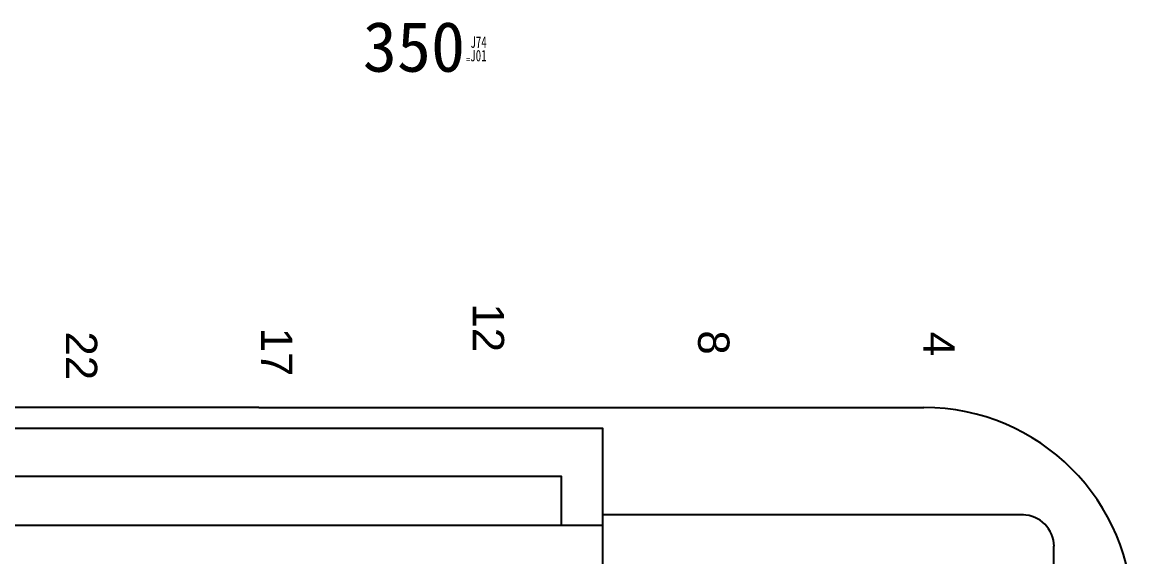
# Model space of a CAD drawing. Header units: millimetres. Extents: x -2653 to 6698, y -4403 to -42.
# Drawn here: x 222.3 to 299.9, y -907.6 to -870.2 of the extents above; entities that cross this region are included whole.
import ezdxf
from ezdxf.enums import TextEntityAlignment as Align

# ---------------------------------------------------------------- set-up
doc = ezdxf.new("R2010")
doc.units = ezdxf.units.MM
doc.header["$MEASUREMENT"] = 0
doc.layers.add('节点长度', color=1, linetype='Continuous')
doc.layers.add('节点长度-L', color=32, linetype='Continuous')
for name, color, linetype, plot in [('节点长度-E1', 53, 'Continuous', False), ('节点长度-E2', 53, 'Continuous', False), ('节点长度-不打印', 14, 'Continuous', False), ('隐藏-节点长度辅助', 202, 'Continuous', False)]:
    doc.layers.add(name, color=color, linetype=linetype, plot=plot)
doc.styles.add('CL', font='', dxfattribs={"height": 2})
doc.styles.add('华晨研发标注', font='arial.ttf', dxfattribs={"height": 3})
doc.styles.get('CL').set_extended_font_data('SimSun')

# ---------------------------------------------------------------- blocks, each defined once
blk = doc.blocks.new('节点长度')
at = {"layer": '节点长度-E1', "color": 202, "ltscale": 0.5, "style": 'CL', "width": 0.7, "flags": 4}
blk.add_attdef('E1', text='', height=0.8, dxfattribs=at).set_placement((1.351, 0.931), align=Align.MIDDLE_LEFT)
at = {"layer": '节点长度-E2', "color": 202, "ltscale": 0.5, "style": 'CL', "width": 0.7, "flags": 4}
blk.add_attdef('E2', text='', height=0.8, dxfattribs=at).set_placement((1.339, -0.011), align=Align.MIDDLE_LEFT)
at = {"layer": '节点长度-L', "color": 1, "ltscale": 0.5, "style": 'CL', "flags": 4}
blk.add_attdef('L', text='', height=2, dxfattribs=at).set_placement((0.98, 0.612), align=Align.MIDDLE_RIGHT)
at = {"layer": '节点长度-不打印', "color": 202, "ltscale": 0.5, "style": 'CL', "width": 0.7}
blk.add_text('=', height=0.5, dxfattribs=at).set_placement((1.189, -0.273), align=Align.MIDDLE_CENTER)
at = {"layer": '节点长度-不打印', "color": 1, "style": 'CL', "width": 0.8, "flags": 13}
blk.add_attdef('选项', text='', height=0.1, dxfattribs=at).set_placement((0.334, -0.1), align=Align.MIDDLE_CENTER)

msp = doc.modelspace()

# ---------------------------------------------------------------- linework, layer by layer
at = {"color": 0}
for p, q in [((238.79, -897.133), (176.6, -897.133)), ((238.79, -897.133), (285.279, -897.132)), ((292.224, -904.634), (262.834, -904.634)), ((262.834, -905.368), (214.746, -905.368)), ((294.365, -908.282), (294.365, -906.823))]:
    msp.add_line(p, q, dxfattribs=at)
msp.add_lwpolyline([(262.834, -908.282), (262.834, -898.592), (214.746, -898.592), (214.746, -908.282)], close=True, dxfattribs=at)
msp.add_lwpolyline([(217.651, -905.368), (217.651, -901.929), (259.928, -901.929), (259.928, -905.368)], dxfattribs=at)
for centre, radius in [((285.279, -911.724), 14.592), ((292.177, -906.823), 2.189)]:
    msp.add_arc(centre, radius, 0, 90, dxfattribs=at)

# ---------------------------------------------------------------- block references
at = {"lineweight": -3}
ref = msp.add_blockref('节点长度', (252.23, -872.552), dxfattribs=at)
ref.add_attrib('L', '350', dxfattribs={"layer": '节点长度', "color": 1, "ltscale": 0.5, "height": 3.5, "style": 'CL'}).set_placement((253.21, -871.94), align=Align.MIDDLE_RIGHT)
ref.add_attrib('E1', 'J74', dxfattribs={"layer": '隐藏-节点长度辅助', "color": 202, "ltscale": 0.5, "height": 0.8, "style": 'CL', "width": 0.7}).set_placement((253.581, -871.621), align=Align.MIDDLE_LEFT)
ref.add_attrib('E2', 'J01', dxfattribs={"layer": '隐藏-节点长度辅助', "color": 202, "ltscale": 0.5, "height": 0.8, "style": 'CL', "width": 0.7}).set_placement((253.569, -872.563), align=Align.MIDDLE_LEFT)

# ---------------------------------------------------------------- texts
at = {"color": 0, "style": '华晨研发标注'}
for s, height, p in [('12', 2.1888, (253.746, -889.863)), ('22', 2.1888, (225.31, -891.821)), ('17', 2.1888, (238.957, -891.555)), ('8', 2.189, (269.495, -891.746)), ('4', 2.189, (285.243, -891.844))]:
    msp.add_text(s, height=height, rotation=270, dxfattribs=at).set_placement(p)

doc.saveas('drawing.dxf')
